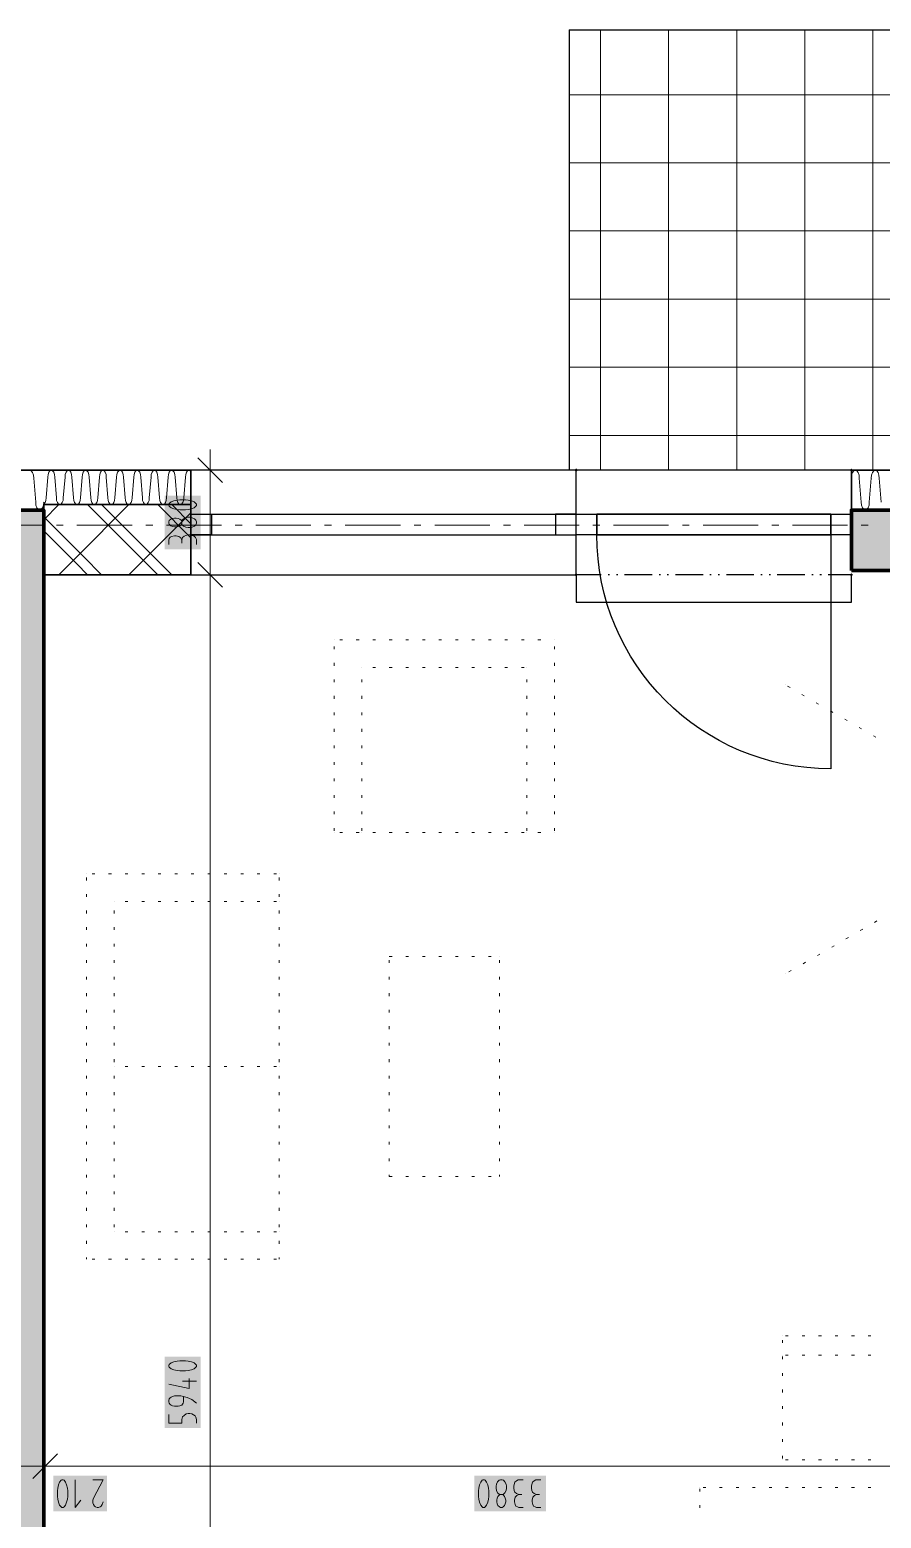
# Model space of a CAD drawing. Header units: millimetres. Extents: x 0 to 594, y 0 to 420.
# Drawn here: x 351.4 to 383.1, y 284.9 to 340.4 of the extents above; entities that cross this region are included whole.
import ezdxf

# ---------------------------------------------------------------- set-up
doc = ezdxf.new("R2010")
doc.units = ezdxf.units.MM
doc.header["$LTSCALE"] = 8
for name, color, linetype in [('PDF_Dvere', 7, 'Continuous'), ('PDF_Koty delkove', 7, 'Continuous'), ('PDF_Nabytek', 7, 'Continuous'), ('PDF_Obecne 0.25', 7, 'Continuous'), ('PDF_Okna', 7, 'Continuous'), ('PDF_Osy hlavni', 7, 'Continuous'), ('PDF_Srafy', 7, 'Continuous'), ('PDF_Steny obvodove nosne', 7, 'Continuous'), ('PDF_Steny sendvic', 7, 'Continuous'), ('PDF_Zatepleni', 7, 'Continuous')]:
    doc.layers.add(name, color=color, linetype=linetype)

msp = doc.modelspace()

# ---------------------------------------------------------------- linework, layer by layer
at = {"layer": 'PDF_Dvere', "lineweight": 25}
for points in [[(371.721, 322.31), (372.49, 322.31), (372.49, 321.541), (371.721, 321.541)], [(372.49, 322.31), (372.49, 321.541)], [(381.202, 322.31), (381.971, 322.31), (381.971, 321.541), (381.202, 321.541)], [(381.202, 322.31), (381.202, 321.541)]]:
    msp.add_lwpolyline(points, close=True, dxfattribs=at)
for points in [[(372.49, 322.31), (381.202, 322.31), (372.49, 322.31)], [(372.49, 321.541), (381.202, 321.541), (372.49, 321.541)]]:
    msp.add_lwpolyline(points, dxfattribs=at)
msp.add_lwpolyline([(381.202, 321.541), (381.202, 312.829, -0.414213), (372.49, 321.541)], format="xyb", dxfattribs=at)
at = {"layer": 'PDF_Koty delkove', "lineweight": 18}
for points in [[(358.55, 323.489), (357.627, 324.411)], [(358.088, 323.95), (358.088, 324.719)], [(358.857, 323.95), (358.088, 323.95), (357.32, 323.95)], [(358.088, 233.7), (358.088, 236.313), (358.088, 244.821), (358.088, 246.41), (358.088, 256.147), (358.088, 257.685), (358.088, 259.171), (358.088, 320.055), (358.088, 323.95)], [(357.029, 321.948), (357.011, 321.921), (356.96, 321.88), (356.892, 321.853), (356.824, 321.839), (356.755, 321.839), (356.687, 321.853), (356.619, 321.88), (356.567, 321.935), (356.551, 321.976), (356.551, 322.03), (356.567, 322.071), (356.619, 322.126), (356.687, 322.154), (356.755, 322.167), (356.824, 322.167), (356.892, 322.154), (356.96, 322.126), (357.011, 322.085), (357.029, 322.058)], [(357.336, 322.195), (357.267, 322.195), (357.182, 322.181), (357.097, 322.14), (357.046, 322.085), (357.029, 322.058), (357.029, 321.948), (357.046, 321.921), (357.097, 321.866), (357.182, 321.825), (357.267, 321.811), (357.336, 321.811), (357.421, 321.825), (357.507, 321.866), (357.558, 321.921), (357.576, 321.976), (357.576, 322.03), (357.558, 322.085), (357.507, 322.14), (357.421, 322.181), (357.336, 322.195)], [(356.551, 321.182), (356.551, 321.346), (356.567, 321.401), (356.602, 321.455), (356.653, 321.483), (356.755, 321.51), (356.824, 321.51), (356.926, 321.483), (356.995, 321.428), (357.029, 321.346), (357.029, 321.237)], [(357.576, 321.182), (357.576, 321.373), (357.541, 321.441), (357.49, 321.496), (357.405, 321.524), (357.336, 321.538), (357.267, 321.538), (357.182, 321.524), (357.115, 321.496), (357.063, 321.441), (357.029, 321.346)], [(358.55, 319.594), (357.627, 320.516)], [(358.857, 320.055), (358.088, 320.055), (357.32, 320.055)], [(357.165, 290.79), (356.96, 290.79), (356.858, 290.776), (356.738, 290.749), (356.636, 290.708), (356.567, 290.654), (356.551, 290.626), (356.551, 290.572), (356.567, 290.544), (356.636, 290.49), (356.738, 290.449), (356.858, 290.421)], [(356.858, 290.421), (356.96, 290.407), (357.165, 290.407), (357.267, 290.421), (357.387, 290.449), (357.49, 290.49), (357.558, 290.544), (357.576, 290.572), (357.576, 290.626), (357.558, 290.654), (357.49, 290.708), (357.387, 290.749), (357.267, 290.776), (357.165, 290.79)], [(357.302, 290.133), (357.302, 289.75), (356.551, 289.915)], [(357.576, 290.024), (357.063, 290.024)], [(357.576, 289.203), (357.405, 289.34), (357.234, 289.422), (356.995, 289.476), (356.755, 289.476), (356.687, 289.462), (356.636, 289.435), (356.602, 289.408), (356.567, 289.367), (356.551, 289.312), (356.551, 289.258), (356.567, 289.203), (356.602, 289.162), (356.636, 289.135), (356.687, 289.107), (356.755, 289.093), (356.892, 289.093), (356.96, 289.107), (357.029, 289.135), (357.08, 289.203), (357.097, 289.258), (357.097, 289.449)], [(356.551, 288.792), (356.551, 288.464), (357.029, 288.464), (357.029, 288.601), (357.063, 288.696), (357.115, 288.751), (357.2, 288.805), (357.267, 288.819), (357.336, 288.819), (357.405, 288.805), (357.472, 288.778), (357.524, 288.737), (357.558, 288.683), (357.576, 288.601), (357.576, 288.464)], [(352.4, 287.327), (351.477, 286.404)], [(351.939, 287.634), (351.939, 286.866), (351.939, 286.097)], [(501.177, 286.866), (489.875, 286.866), (481.087, 286.866), (459.665, 286.866), (456.898, 286.866), (445.666, 286.866), (436.142, 286.866), (430.597, 286.866), (426.977, 286.866), (416.513, 286.866), (414.361, 286.866), (409.949, 286.866), (388.07, 286.866), (386.583, 286.866), (351.939, 286.866), (349.786, 286.866), (315.141, 286.866)], [(353.057, 286.353), (353.057, 285.328), (353.275, 285.601)], [(353.714, 286.353), (354.097, 286.353), (353.741, 285.67), (353.714, 285.601), (353.714, 285.498), (353.741, 285.431), (353.782, 285.379), (353.823, 285.345), (353.878, 285.328), (353.932, 285.328), (353.987, 285.345), (354.028, 285.379), (354.069, 285.431), (354.097, 285.532)], [(368.083, 285.942), (368.083, 285.737), (368.097, 285.636), (368.125, 285.516), (368.166, 285.413), (368.22, 285.345), (368.248, 285.328), (368.302, 285.328), (368.33, 285.345), (368.384, 285.413), (368.425, 285.516), (368.453, 285.636), (368.467, 285.737), (368.467, 285.942), (368.453, 286.045), (368.425, 286.165), (368.384, 286.267), (368.33, 286.336), (368.302, 286.353), (368.248, 286.353), (368.22, 286.336)], [(368.22, 286.336), (368.166, 286.267), (368.125, 286.165), (368.097, 286.045), (368.083, 285.942)], [(369.11, 285.96), (369.124, 286.045), (369.124, 286.113), (369.11, 286.198), (369.069, 286.285), (369.014, 286.336), (368.959, 286.353), (368.905, 286.353), (368.85, 286.336), (368.795, 286.285), (368.754, 286.198), (368.741, 286.113)], [(368.741, 286.113), (368.741, 286.045), (368.754, 285.96), (368.795, 285.875), (368.85, 285.823), (368.877, 285.806), (368.987, 285.806), (369.014, 285.823), (369.069, 285.875), (369.11, 285.96)], [(369.753, 286.353), (369.562, 286.353), (369.494, 286.318), (369.439, 286.267), (369.412, 286.182), (369.398, 286.113), (369.398, 286.045), (369.412, 285.96), (369.439, 285.892), (369.494, 285.841), (369.589, 285.806)], [(370.41, 286.353), (370.219, 286.353), (370.151, 286.318), (370.096, 286.267), (370.069, 286.182), (370.055, 286.113), (370.055, 286.045), (370.069, 285.96), (370.096, 285.892), (370.151, 285.841), (370.246, 285.806)], [(368.987, 285.806), (369.014, 285.788), (369.055, 285.737), (369.082, 285.67), (369.096, 285.601), (369.096, 285.532), (369.082, 285.465), (369.055, 285.396), (369, 285.345), (368.959, 285.328), (368.905, 285.328), (368.864, 285.345), (368.809, 285.396), (368.782, 285.465), (368.768, 285.532), (368.768, 285.601), (368.782, 285.67), (368.809, 285.737), (368.85, 285.788), (368.877, 285.806)], [(369.753, 285.328), (369.589, 285.328), (369.534, 285.345), (369.48, 285.379), (369.452, 285.431), (369.425, 285.532), (369.425, 285.601), (369.452, 285.703), (369.507, 285.772), (369.589, 285.806), (369.698, 285.806)], [(370.41, 285.328), (370.246, 285.328), (370.191, 285.345), (370.137, 285.379), (370.109, 285.431), (370.082, 285.532), (370.082, 285.601), (370.109, 285.703), (370.164, 285.772), (370.246, 285.806), (370.355, 285.806)]]:
    msp.add_lwpolyline(points, dxfattribs=at)
for points in [[(357.165, 322.852), (356.96, 322.852), (356.858, 322.838), (356.738, 322.811), (356.636, 322.769), (356.567, 322.715), (356.551, 322.687), (356.551, 322.633), (356.567, 322.605), (356.636, 322.551), (356.738, 322.51), (356.858, 322.482), (356.96, 322.468), (357.165, 322.468), (357.267, 322.482), (357.387, 322.51), (357.49, 322.551), (357.558, 322.605), (357.576, 322.633), (357.576, 322.687), (357.558, 322.715), (357.49, 322.769), (357.387, 322.811), (357.267, 322.838)], [(352.4, 285.942), (352.4, 285.737), (352.414, 285.636), (352.441, 285.516), (352.482, 285.413), (352.536, 285.345), (352.564, 285.328), (352.618, 285.328), (352.646, 285.345), (352.7, 285.413), (352.741, 285.516), (352.769, 285.636), (352.783, 285.737), (352.783, 285.942), (352.769, 286.045), (352.741, 286.165), (352.7, 286.267), (352.646, 286.336), (352.618, 286.353), (352.564, 286.353), (352.536, 286.336), (352.482, 286.267), (352.441, 286.165), (352.414, 286.045)]]:
    msp.add_lwpolyline(points, close=True, dxfattribs=at)
at = {"layer": 'PDF_Koty delkove', "color": 7, "lineweight": 18, "true_color": 0xffffff, "transparency": 33554559}
for points in [[(357.73, 321), (357.73, 323.005), (356.397, 321), (356.397, 323.005)], [(357.73, 288.282), (357.73, 290.944), (356.397, 288.282), (356.397, 290.944)], [(354.251, 286.507), (352.246, 286.507), (354.251, 285.175), (352.246, 285.175)], [(370.592, 286.507), (367.93, 286.507), (370.592, 285.175), (367.93, 285.175)]]:
    msp.add_solid(points, dxfattribs=at)
at = {"layer": 'PDF_Nabytek', "lineweight": 13}
for points in [[(362.71, 317.631), (362.71, 317.631)], [(362.71, 317.631), (362.71, 317.631)], [(363.019, 317.631), (362.917, 317.631)], [(363.634, 317.631), (363.532, 317.631)], [(364.249, 317.631), (364.147, 317.631)], [(364.864, 317.631), (364.762, 317.631)], [(365.479, 317.631), (365.377, 317.631)], [(366.094, 317.631), (365.992, 317.631)], [(366.709, 317.631), (366.607, 317.631)], [(367.324, 317.631), (367.222, 317.631)], [(367.939, 317.631), (367.837, 317.631)], [(368.554, 317.631), (368.452, 317.631)], [(369.169, 317.631), (369.067, 317.631)], [(369.784, 317.631), (369.682, 317.631)], [(370.399, 317.631), (370.297, 317.631)], [(370.91, 317.631), (370.91, 317.631)], [(370.91, 317.631), (370.91, 317.631)], [(362.71, 317.285), (362.71, 317.388)], [(370.91, 317.285), (370.91, 317.388)], [(362.71, 316.67), (362.71, 316.773)], [(363.735, 316.606), (363.735, 316.606)], [(363.735, 316.606), (363.735, 316.606)], [(364.249, 316.606), (364.147, 316.606)], [(364.864, 316.606), (364.762, 316.606)], [(365.479, 316.606), (365.377, 316.606)], [(366.094, 316.606), (365.992, 316.606)], [(366.709, 316.606), (366.607, 316.606)], [(367.324, 316.606), (367.222, 316.606)], [(367.939, 316.606), (367.837, 316.606)], [(368.554, 316.606), (368.452, 316.606)], [(369.169, 316.606), (369.067, 316.606)], [(369.784, 316.606), (369.682, 316.606)], [(369.885, 316.606), (369.885, 316.606)], [(369.885, 316.606), (369.885, 316.606)], [(370.91, 316.67), (370.91, 316.773)], [(362.71, 316.055), (362.71, 316.158)], [(363.735, 316.055), (363.735, 316.158)], [(369.885, 316.055), (369.885, 316.158)], [(370.91, 316.055), (370.91, 316.158)], [(379.521, 315.951), (379.521, 315.951)], [(362.71, 315.44), (362.71, 315.543)], [(363.735, 315.44), (363.735, 315.543)], [(369.885, 315.44), (369.885, 315.543)], [(370.91, 315.44), (370.91, 315.543)], [(379.688, 315.855), (379.599, 315.906)], [(380.22, 315.547), (380.132, 315.599)], [(362.71, 314.825), (362.71, 314.928)], [(363.735, 314.825), (363.735, 314.928)], [(369.885, 314.825), (369.885, 314.928)], [(370.91, 314.825), (370.91, 314.928)], [(380.753, 315.24), (380.664, 315.291)], [(381.286, 314.932), (381.197, 314.984)], [(362.71, 314.21), (362.71, 314.313)], [(363.735, 314.21), (363.735, 314.313)], [(369.885, 314.21), (369.885, 314.313)], [(370.91, 314.21), (370.91, 314.313)], [(381.818, 314.625), (381.73, 314.676)], [(382.351, 314.317), (382.262, 314.369)], [(382.883, 314.01), (382.795, 314.061)], [(362.71, 313.595), (362.71, 313.698)], [(363.735, 313.595), (363.735, 313.698)], [(369.885, 313.595), (369.885, 313.698)], [(370.91, 313.595), (370.91, 313.698)], [(362.71, 312.98), (362.71, 313.083)], [(363.735, 312.98), (363.735, 313.083)], [(369.885, 312.98), (369.885, 313.083)], [(370.91, 312.98), (370.91, 313.083)], [(362.71, 312.365), (362.71, 312.468)], [(363.735, 312.365), (363.735, 312.468)], [(369.885, 312.365), (369.885, 312.468)], [(370.91, 312.365), (370.91, 312.468)], [(362.71, 311.75), (362.71, 311.853)], [(363.735, 311.75), (363.735, 311.853)], [(369.885, 311.75), (369.885, 311.853)], [(370.91, 311.75), (370.91, 311.853)], [(362.71, 311.135), (362.71, 311.238)], [(363.735, 311.135), (363.735, 311.238)], [(369.885, 311.135), (369.885, 311.238)], [(370.91, 311.135), (370.91, 311.238)], [(362.71, 310.52), (362.71, 310.623)], [(362.71, 310.456), (362.71, 310.456)], [(362.71, 310.456), (362.71, 310.456)], [(363.019, 310.456), (362.917, 310.456)], [(363.634, 310.456), (363.532, 310.456)], [(363.735, 310.52), (363.735, 310.623)], [(363.735, 310.456), (363.735, 310.456)], [(364.249, 310.456), (364.147, 310.456)], [(364.864, 310.456), (364.762, 310.456)], [(365.479, 310.456), (365.377, 310.456)], [(366.094, 310.456), (365.992, 310.456)], [(366.709, 310.456), (366.607, 310.456)], [(367.324, 310.456), (367.222, 310.456)], [(367.939, 310.456), (367.837, 310.456)], [(368.554, 310.456), (368.452, 310.456)], [(369.169, 310.456), (369.067, 310.456)], [(369.784, 310.456), (369.682, 310.456)], [(369.885, 310.52), (369.885, 310.623)], [(369.885, 310.456), (369.885, 310.456)], [(370.399, 310.456), (370.297, 310.456)], [(370.91, 310.52), (370.91, 310.623)], [(370.91, 310.456), (370.91, 310.456)], [(370.91, 310.456), (370.91, 310.456)], [(353.485, 308.919), (353.485, 308.919)], [(353.485, 308.919), (353.485, 308.919)], [(353.485, 308.675), (353.485, 308.778)], [(353.795, 308.919), (353.692, 308.919)], [(354.41, 308.919), (354.307, 308.919)], [(355.025, 308.919), (354.922, 308.919)], [(355.64, 308.919), (355.537, 308.919)], [(356.254, 308.919), (356.152, 308.919)], [(356.869, 308.919), (356.767, 308.919)], [(357.484, 308.919), (357.382, 308.919)], [(358.099, 308.919), (357.997, 308.919)], [(358.714, 308.919), (358.612, 308.919)], [(359.329, 308.919), (359.227, 308.919)], [(359.944, 308.919), (359.842, 308.919)], [(360.559, 308.919), (360.457, 308.919)], [(360.66, 308.919), (360.66, 308.919)], [(360.66, 308.919), (360.66, 308.919)], [(360.66, 308.675), (360.66, 308.778)], [(353.485, 308.06), (353.485, 308.163)], [(354.51, 307.894), (354.51, 307.894)], [(354.51, 307.894), (354.51, 307.894)], [(355.025, 307.894), (354.922, 307.894)], [(355.64, 307.894), (355.537, 307.894)], [(356.254, 307.894), (356.152, 307.894)], [(356.869, 307.894), (356.767, 307.894)], [(357.484, 307.894), (357.382, 307.894)], [(358.099, 307.894), (357.997, 307.894)], [(358.714, 307.894), (358.612, 307.894)], [(359.329, 307.894), (359.227, 307.894)], [(359.944, 307.894), (359.842, 307.894)], [(360.559, 307.894), (360.457, 307.894)], [(360.66, 308.06), (360.66, 308.163)], [(360.66, 307.894), (360.66, 307.894)], [(353.485, 307.445), (353.485, 307.548)], [(354.51, 307.445), (354.51, 307.548)], [(360.66, 307.445), (360.66, 307.548)], [(382.837, 307.111), (382.926, 307.163)], [(353.485, 306.83), (353.485, 306.933)], [(354.51, 306.83), (354.51, 306.933)], [(360.66, 306.83), (360.66, 306.933)], [(381.772, 306.496), (381.861, 306.548)], [(382.304, 306.804), (382.393, 306.855)], [(353.485, 306.215), (353.485, 306.318)], [(354.51, 306.215), (354.51, 306.318)], [(360.66, 306.215), (360.66, 306.318)], [(381.239, 306.189), (381.328, 306.24)], [(353.485, 305.6), (353.485, 305.703)], [(354.51, 305.6), (354.51, 305.703)], [(360.66, 305.6), (360.66, 305.703)], [(364.76, 305.844), (364.76, 305.844)], [(364.76, 305.844), (364.76, 305.844)], [(364.76, 305.6), (364.76, 305.703)], [(364.864, 305.844), (364.762, 305.844)], [(365.479, 305.844), (365.377, 305.844)], [(366.094, 305.844), (365.992, 305.844)], [(366.709, 305.844), (366.607, 305.844)], [(367.324, 305.844), (367.222, 305.844)], [(367.939, 305.844), (367.837, 305.844)], [(368.554, 305.844), (368.452, 305.844)], [(368.86, 305.844), (368.86, 305.844)], [(368.86, 305.844), (368.86, 305.844)], [(368.86, 305.6), (368.86, 305.703)], [(380.174, 305.574), (380.263, 305.625)], [(380.707, 305.881), (380.795, 305.933)], [(353.485, 304.985), (353.485, 305.088)], [(354.51, 304.985), (354.51, 305.088)], [(360.66, 304.985), (360.66, 305.088)], [(364.76, 304.985), (364.76, 305.088)], [(368.86, 304.985), (368.86, 305.088)], [(379.521, 305.197), (379.521, 305.197)], [(379.641, 305.266), (379.73, 305.318)], [(353.485, 304.37), (353.485, 304.473)], [(354.51, 304.37), (354.51, 304.473)], [(360.66, 304.37), (360.66, 304.473)], [(364.76, 304.37), (364.76, 304.473)], [(368.86, 304.37), (368.86, 304.473)], [(353.485, 303.755), (353.485, 303.858)], [(354.51, 303.755), (354.51, 303.858)], [(360.66, 303.755), (360.66, 303.858)], [(364.76, 303.755), (364.76, 303.858)], [(368.86, 303.755), (368.86, 303.858)], [(353.485, 303.14), (353.485, 303.243)], [(354.51, 303.14), (354.51, 303.243)], [(360.66, 303.14), (360.66, 303.243)], [(364.76, 303.14), (364.76, 303.243)], [(368.86, 303.14), (368.86, 303.243)], [(353.485, 302.525), (353.485, 302.628)], [(354.51, 302.525), (354.51, 302.628)], [(360.66, 302.525), (360.66, 302.628)], [(364.76, 302.525), (364.76, 302.628)], [(368.86, 302.525), (368.86, 302.628)], [(353.485, 301.91), (353.485, 302.013)], [(354.51, 301.91), (354.51, 302.013)], [(354.51, 301.744), (354.51, 301.744)], [(355.025, 301.744), (354.922, 301.744)], [(355.64, 301.744), (355.537, 301.744)], [(356.254, 301.744), (356.152, 301.744)], [(356.869, 301.744), (356.767, 301.744)], [(357.484, 301.744), (357.382, 301.744)], [(358.099, 301.744), (357.997, 301.744)], [(358.714, 301.744), (358.612, 301.744)], [(359.329, 301.744), (359.227, 301.744)], [(359.944, 301.744), (359.842, 301.744)], [(360.559, 301.744), (360.457, 301.744)], [(360.66, 301.91), (360.66, 302.013)], [(360.66, 301.744), (360.66, 301.744)], [(364.76, 301.91), (364.76, 302.013)], [(368.86, 301.91), (368.86, 302.013)], [(353.485, 301.295), (353.485, 301.398)], [(354.51, 301.295), (354.51, 301.398)], [(360.66, 301.295), (360.66, 301.398)], [(364.76, 301.295), (364.76, 301.398)], [(368.86, 301.295), (368.86, 301.398)], [(353.485, 300.68), (353.485, 300.783)], [(354.51, 300.68), (354.51, 300.783)], [(360.66, 300.68), (360.66, 300.783)], [(364.76, 300.68), (364.76, 300.783)], [(368.86, 300.68), (368.86, 300.783)], [(353.485, 300.065), (353.485, 300.168)], [(354.51, 300.065), (354.51, 300.168)], [(360.66, 300.065), (360.66, 300.168)], [(364.76, 300.065), (364.76, 300.168)], [(368.86, 300.065), (368.86, 300.168)], [(353.485, 299.45), (353.485, 299.553)], [(354.51, 299.45), (354.51, 299.553)], [(360.66, 299.45), (360.66, 299.553)], [(364.76, 299.45), (364.76, 299.553)], [(368.86, 299.45), (368.86, 299.553)], [(353.485, 298.835), (353.485, 298.938)], [(354.51, 298.835), (354.51, 298.938)], [(360.66, 298.835), (360.66, 298.938)], [(364.76, 298.835), (364.76, 298.938)], [(368.86, 298.835), (368.86, 298.938)], [(353.485, 298.221), (353.485, 298.323)], [(354.51, 298.221), (354.51, 298.323)], [(360.66, 298.221), (360.66, 298.323)], [(364.76, 298.221), (364.76, 298.323)], [(368.86, 298.221), (368.86, 298.323)], [(353.485, 297.606), (353.485, 297.708)], [(354.51, 297.606), (354.51, 297.708)], [(360.66, 297.606), (360.66, 297.708)], [(364.76, 297.644), (364.76, 297.708)], [(364.76, 297.644), (364.76, 297.644)], [(364.76, 297.644), (364.76, 297.644)], [(364.864, 297.644), (364.762, 297.644)], [(365.479, 297.644), (365.377, 297.644)], [(366.094, 297.644), (365.992, 297.644)], [(366.709, 297.644), (366.607, 297.644)], [(367.324, 297.644), (367.222, 297.644)], [(367.939, 297.644), (367.837, 297.644)], [(368.554, 297.644), (368.452, 297.644)], [(368.86, 297.644), (368.86, 297.708)], [(368.86, 297.644), (368.86, 297.644)], [(368.86, 297.644), (368.86, 297.644)], [(353.485, 296.991), (353.485, 297.093)], [(354.51, 296.991), (354.51, 297.093)], [(360.66, 296.991), (360.66, 297.093)], [(353.485, 296.376), (353.485, 296.478)], [(354.51, 296.376), (354.51, 296.478)], [(360.66, 296.376), (360.66, 296.478)], [(353.485, 295.761), (353.485, 295.863)], [(354.51, 295.761), (354.51, 295.863)], [(354.51, 295.594), (354.51, 295.594)], [(354.51, 295.594), (354.51, 295.594)], [(355.025, 295.594), (354.922, 295.594)], [(355.64, 295.594), (355.537, 295.594)], [(356.254, 295.594), (356.152, 295.594)], [(356.869, 295.594), (356.767, 295.594)], [(357.484, 295.594), (357.382, 295.594)], [(358.099, 295.594), (357.997, 295.594)], [(358.714, 295.594), (358.612, 295.594)], [(359.329, 295.594), (359.227, 295.594)], [(359.944, 295.594), (359.842, 295.594)], [(360.559, 295.594), (360.457, 295.594)], [(360.66, 295.761), (360.66, 295.863)], [(360.66, 295.594), (360.66, 295.594)], [(353.485, 295.146), (353.485, 295.248)], [(360.66, 295.146), (360.66, 295.248)], [(353.485, 294.569), (353.485, 294.633)], [(353.485, 294.569), (353.485, 294.569)], [(353.485, 294.569), (353.485, 294.569)], [(353.795, 294.569), (353.692, 294.569)], [(354.41, 294.569), (354.307, 294.569)], [(355.025, 294.569), (354.922, 294.569)], [(355.64, 294.569), (355.537, 294.569)], [(356.254, 294.569), (356.152, 294.569)], [(356.869, 294.569), (356.767, 294.569)], [(357.484, 294.569), (357.382, 294.569)], [(358.099, 294.569), (357.997, 294.569)], [(358.714, 294.569), (358.612, 294.569)], [(359.329, 294.569), (359.227, 294.569)], [(359.944, 294.569), (359.842, 294.569)], [(360.559, 294.569), (360.457, 294.569)], [(360.66, 294.569), (360.66, 294.633)], [(360.66, 294.569), (360.66, 294.569)], [(360.66, 294.569), (360.66, 294.569)], [(379.404, 291.711), (379.404, 291.711)], [(379.404, 291.711), (379.404, 291.711)], [(379.404, 291.456), (379.404, 291.558)], [(379.624, 291.711), (379.522, 291.711)], [(380.239, 291.711), (380.137, 291.711)], [(380.854, 291.711), (380.752, 291.711)], [(381.469, 291.711), (381.367, 291.711)], [(382.084, 291.711), (381.982, 291.711)], [(382.699, 291.711), (382.597, 291.711)], [(379.404, 290.994), (379.404, 290.994)], [(379.624, 290.994), (379.522, 290.994)], [(380.239, 290.994), (380.137, 290.994)], [(380.854, 290.994), (380.752, 290.994)], [(381.469, 290.994), (381.367, 290.994)], [(382.084, 290.994), (381.982, 290.994)], [(382.699, 290.994), (382.597, 290.994)], [(379.404, 290.841), (379.404, 290.943)], [(379.404, 290.226), (379.404, 290.328)], [(379.404, 289.611), (379.404, 289.713)], [(379.404, 288.996), (379.404, 289.098)], [(379.404, 288.381), (379.404, 288.483)], [(379.404, 287.766), (379.404, 287.868)], [(379.404, 287.151), (379.404, 287.253)], [(379.404, 287.099), (379.404, 287.099)], [(379.404, 287.099), (379.404, 287.099)], [(379.624, 287.099), (379.522, 287.099)], [(380.239, 287.099), (380.137, 287.099)], [(380.854, 287.099), (380.752, 287.099)], [(381.469, 287.099), (381.367, 287.099)], [(382.084, 287.099), (381.982, 287.099)], [(382.699, 287.099), (382.597, 287.099)], [(376.333, 286.074), (376.333, 286.074)], [(376.333, 286.074), (376.333, 286.074)], [(376.333, 285.921), (376.333, 286.023)], [(376.549, 286.074), (376.447, 286.074)], [(377.164, 286.074), (377.062, 286.074)], [(377.779, 286.074), (377.677, 286.074)], [(378.394, 286.074), (378.292, 286.074)], [(379.009, 286.074), (378.907, 286.074)], [(379.624, 286.074), (379.522, 286.074)], [(380.239, 286.074), (380.137, 286.074)], [(380.854, 286.074), (380.752, 286.074)], [(381.469, 286.074), (381.367, 286.074)], [(382.084, 286.074), (381.982, 286.074)], [(382.699, 286.074), (382.597, 286.074)], [(376.333, 285.306), (376.333, 285.408)]]:
    msp.add_lwpolyline(points, dxfattribs=at)
at = {"layer": 'PDF_Obecne 0.25', "lineweight": 25}
for points in [[(371.465, 340.35), (371.465, 323.95)], [(371.465, 340.35), (403.239, 340.35)], [(381.971, 323.95), (371.721, 323.95)], [(371.721, 320.055), (371.721, 319.03), (381.971, 319.03), (381.971, 320.055)]]:
    msp.add_lwpolyline(points, dxfattribs=at)
at = {"layer": 'PDF_Okna', "lineweight": 25}
for points in [[(371.721, 323.95), (357.371, 323.95)], [(371.721, 320.055), (371.721, 323.95)], [(357.371, 322.31), (371.721, 322.31)], [(357.371, 321.541), (371.721, 321.541)], [(357.371, 320.055), (371.721, 320.055)]]:
    msp.add_lwpolyline(points, dxfattribs=at)
for points in [[(357.371, 322.31), (358.14, 322.31), (358.14, 321.541), (357.371, 321.541)], [(371.721, 322.31), (370.952, 322.31), (370.952, 321.541), (371.721, 321.541)]]:
    msp.add_lwpolyline(points, close=True, dxfattribs=at)
at = {"layer": 'PDF_Osy hlavni', "lineweight": 18}
for points in [[(351.847, 321.9), (349.797, 321.9)], [(352.616, 321.9), (352.36, 321.9)], [(355.178, 321.9), (353.128, 321.9)], [(355.947, 321.9), (355.691, 321.9)], [(358.509, 321.9), (356.459, 321.9)], [(359.278, 321.9), (359.022, 321.9)], [(361.841, 321.9), (359.791, 321.9)], [(362.609, 321.9), (362.353, 321.9)], [(365.172, 321.9), (363.122, 321.9)], [(365.941, 321.9), (365.684, 321.9)], [(368.503, 321.9), (366.453, 321.9)], [(369.272, 321.9), (369.016, 321.9)], [(371.834, 321.9), (369.784, 321.9)], [(372.603, 321.9), (372.347, 321.9)], [(375.166, 321.9), (373.116, 321.9)], [(375.934, 321.9), (375.678, 321.9)], [(378.497, 321.9), (376.447, 321.9)], [(379.266, 321.9), (379.009, 321.9)], [(381.828, 321.9), (379.778, 321.9)], [(382.597, 321.9), (382.34, 321.9)]]:
    msp.add_lwpolyline(points, dxfattribs=at)
at = {"layer": 'PDF_Srafy', "lineweight": 9}
for points in [[(372.628, 340.35), (372.628, 337.931), (372.628, 332.857), (372.628, 327.784), (372.628, 323.95)], [(375.165, 340.35), (375.165, 335.394), (375.165, 330.321), (375.165, 325.247), (375.165, 323.95)], [(377.701, 340.35), (377.701, 337.931), (377.701, 332.857), (377.701, 327.784), (377.701, 323.95)], [(380.238, 340.35), (380.238, 335.394), (380.238, 330.321), (380.238, 325.247), (380.238, 323.95)], [(382.775, 340.35), (382.775, 337.931), (382.775, 332.857), (382.775, 327.784), (382.775, 323.95)], [(403.239, 337.931), (403.069, 337.931), (397.995, 337.931), (392.922, 337.931), (387.848, 337.931), (382.775, 337.931), (377.701, 337.931), (372.628, 337.931), (371.465, 337.931)], [(403.239, 335.394), (400.532, 335.394), (395.458, 335.394), (390.385, 335.394), (385.312, 335.394), (380.238, 335.394), (375.165, 335.394), (371.465, 335.394)], [(403.239, 332.857), (403.069, 332.857), (397.995, 332.857), (392.922, 332.857), (387.848, 332.857), (382.775, 332.857), (377.701, 332.857), (372.628, 332.857), (371.465, 332.857)], [(403.239, 330.321), (400.532, 330.321), (395.458, 330.321), (390.385, 330.321), (385.312, 330.321), (380.238, 330.321), (375.165, 330.321), (371.465, 330.321)], [(403.239, 327.784), (403.069, 327.784), (397.995, 327.784), (392.922, 327.784), (387.848, 327.784), (382.775, 327.784), (377.701, 327.784), (372.628, 327.784), (371.465, 327.784)], [(403.239, 325.247), (400.532, 325.247), (395.458, 325.247), (390.385, 325.247), (385.312, 325.247), (380.238, 325.247), (375.165, 325.247), (371.465, 325.247)]]:
    msp.add_lwpolyline(points, dxfattribs=at)
at = {"layer": 'PDF_Steny obvodove nosne', "lineweight": 70}
for points in [[(349.837, 322.464), (349.837, 320.055), (349.837, 246.41), (349.837, 236.313), (349.837, 233.853), (351.887, 233.853), (351.887, 236.313), (351.887, 246.41), (351.887, 320.055), (351.887, 322.464)], [(381.971, 320.209), (388.889, 320.209), (388.889, 322.464), (381.971, 322.464)]]:
    msp.add_lwpolyline(points, close=True, dxfattribs=at)
at = {"layer": 'PDF_Steny obvodove nosne', "color": 9, "lineweight": 9, "true_color": 0xc0c0c0, "transparency": 33554559}
for points in [[(349.837, 322.464), (349.837, 233.853), (351.887, 322.464), (351.887, 233.853)], [(381.971, 320.209), (388.889, 320.209), (381.971, 322.464), (388.889, 322.464)]]:
    msp.add_solid(points, dxfattribs=at)
at = {"layer": 'PDF_Steny sendvic', "lineweight": 35}
for points in [[(351.887, 322.669), (357.371, 322.669), (357.371, 323.95)], [(357.371, 323.95), (351.887, 323.95)]]:
    msp.add_lwpolyline(points, dxfattribs=at)
at = {"layer": 'PDF_Steny sendvic', "lineweight": 9}
for points in [[(351.978, 322.925), (352.041, 323.694)], [(352.169, 323.95), (352.12, 323.931), (352.078, 323.875), (352.051, 323.792), (352.041, 323.694)], [(352.297, 323.694), (352.287, 323.792), (352.26, 323.875), (352.218, 323.931), (352.169, 323.95)], [(352.297, 323.694), (352.361, 322.925)], [(352.618, 322.925), (352.682, 323.694)], [(352.81, 323.95), (352.761, 323.931), (352.719, 323.875), (352.691, 323.792), (352.682, 323.694)], [(352.928, 323.792), (352.9, 323.875), (352.859, 323.931), (352.81, 323.95)], [(353.001, 322.925), (352.938, 323.694), (352.928, 323.792)], [(353.259, 322.925), (353.322, 323.694)], [(353.578, 323.694), (353.569, 323.792), (353.541, 323.875), (353.499, 323.931), (353.45, 323.95), (353.401, 323.931), (353.36, 323.875), (353.332, 323.792), (353.322, 323.694)], [(353.578, 323.694), (353.642, 322.925)], [(353.899, 322.925), (353.963, 323.694)], [(354.091, 323.95), (354.042, 323.931), (354, 323.875), (353.973, 323.792), (353.963, 323.694)], [(354.219, 323.694), (354.209, 323.792), (354.182, 323.875), (354.14, 323.931), (354.091, 323.95)], [(354.219, 323.694), (354.282, 322.925)], [(354.54, 322.925), (354.603, 323.694)], [(354.86, 323.694), (354.85, 323.792), (354.822, 323.875), (354.781, 323.931), (354.732, 323.95), (354.683, 323.931), (354.641, 323.875), (354.613, 323.792), (354.603, 323.694)], [(354.86, 323.694), (354.923, 322.925)], [(355.181, 322.925), (355.244, 323.694)], [(355.372, 323.95), (355.323, 323.931), (355.282, 323.875), (355.254, 323.792), (355.244, 323.694)], [(355.5, 323.694), (355.491, 323.792), (355.463, 323.875), (355.421, 323.931), (355.372, 323.95)], [(355.5, 323.694), (355.564, 322.925)], [(355.821, 322.925), (355.885, 323.694)], [(356.013, 323.95), (355.964, 323.931), (355.922, 323.875), (355.894, 323.792), (355.885, 323.694)], [(356.141, 323.694), (356.131, 323.792), (356.103, 323.875), (356.062, 323.931), (356.013, 323.95)], [(356.141, 323.694), (356.204, 322.925)], [(356.462, 322.925), (356.525, 323.694)], [(356.653, 323.95), (356.604, 323.931), (356.563, 323.875), (356.535, 323.792), (356.525, 323.694)], [(356.782, 323.694), (356.772, 323.792), (356.744, 323.875), (356.702, 323.931), (356.653, 323.95)], [(356.782, 323.694), (356.845, 322.925)], [(357.102, 322.925), (357.166, 323.694)], [(357.294, 323.95), (357.245, 323.931), (357.203, 323.875), (357.176, 323.792), (357.166, 323.694)], [(357.371, 323.893), (357.343, 323.931), (357.294, 323.95)], [(351.887, 322.682), (351.898, 322.687), (351.94, 322.743), (351.968, 322.827), (351.978, 322.925)], [(351.887, 322.105), (352.451, 322.669)], [(351.978, 322.925), (351.978, 322.925)], [(352.361, 322.925), (352.37, 322.827), (352.398, 322.743), (352.44, 322.687), (352.476, 322.669)], [(352.451, 320.055), (353.117, 320.721), (355.065, 322.669)], [(352.503, 322.669), (352.539, 322.687), (352.58, 322.743), (352.608, 322.827), (352.618, 322.925)], [(352.618, 322.925), (352.618, 322.925)], [(353.001, 322.925), (353.011, 322.827), (353.039, 322.743), (353.081, 322.687), (353.117, 322.669)], [(353.143, 322.669), (353.179, 322.687), (353.221, 322.743), (353.249, 322.827), (353.259, 322.925)], [(353.259, 322.925), (353.259, 322.925)], [(356.136, 320.055), (355.731, 320.46), (355.47, 320.721), (353.522, 322.669)], [(353.642, 322.925), (353.652, 322.827), (353.68, 322.743), (353.721, 322.687), (353.757, 322.669)], [(353.784, 322.669), (353.82, 322.687), (353.862, 322.743), (353.89, 322.827), (353.899, 322.925)], [(353.899, 322.925), (353.899, 322.925)], [(356.659, 320.055), (355.992, 320.721), (355.731, 320.983), (354.045, 322.669)], [(354.282, 322.925), (354.292, 322.827), (354.32, 322.743), (354.362, 322.687), (354.398, 322.669)], [(354.425, 322.669), (354.461, 322.687), (354.502, 322.743), (354.53, 322.827), (354.54, 322.925)], [(354.54, 322.925), (354.54, 322.925)], [(354.923, 322.925), (354.933, 322.827), (354.961, 322.743), (355.003, 322.687), (355.038, 322.669)], [(355.065, 322.669), (355.101, 322.687), (355.143, 322.743)], [(355.143, 322.743), (355.171, 322.827), (355.181, 322.925)], [(355.181, 322.925), (355.181, 322.925)], [(355.564, 322.925), (355.574, 322.827), (355.601, 322.743), (355.643, 322.687), (355.679, 322.669)], [(355.706, 322.669), (355.742, 322.687), (355.784, 322.743), (355.811, 322.827), (355.821, 322.925)], [(355.821, 322.925), (355.821, 322.925)], [(357.371, 321.434), (356.136, 322.669)], [(356.204, 322.925), (356.214, 322.827), (356.242, 322.743), (356.284, 322.687), (356.32, 322.669)], [(356.347, 322.669), (356.382, 322.687), (356.424, 322.743), (356.452, 322.827), (356.462, 322.925)], [(356.462, 322.925), (356.462, 322.925)], [(357.371, 321.957), (356.659, 322.669)], [(356.845, 322.925), (356.855, 322.827), (356.883, 322.743), (356.924, 322.687), (356.96, 322.669)], [(356.987, 322.669), (357.023, 322.687), (357.065, 322.743), (357.093, 322.827), (357.102, 322.925)], [(357.102, 322.925), (357.102, 322.925)], [(354.045, 320.055), (353.379, 320.721), (353.117, 320.983), (351.887, 322.213)], [(355.065, 320.055), (355.731, 320.721), (357.371, 322.361)], [(353.522, 320.055), (353.117, 320.46), (352.856, 320.721), (351.887, 321.69)]]:
    msp.add_lwpolyline(points, dxfattribs=at)
at = {"layer": 'PDF_Steny sendvic', "lineweight": 25}
for points in [[(372.654, 323.95), (371.721, 323.95)], [(372.962, 323.95), (372.911, 323.95)], [(373.269, 323.95), (373.218, 323.95)], [(374.551, 323.95), (373.526, 323.95)], [(374.858, 323.95), (374.807, 323.95)], [(375.166, 323.95), (375.114, 323.95)], [(376.447, 323.95), (375.422, 323.95)], [(376.754, 323.95), (376.703, 323.95)], [(377.062, 323.95), (377.011, 323.95)], [(378.343, 323.95), (377.318, 323.95)], [(378.651, 323.95), (378.599, 323.95)], [(378.958, 323.95), (378.907, 323.95)], [(380.239, 323.95), (379.214, 323.95)], [(380.547, 323.95), (380.496, 323.95)], [(380.854, 323.95), (380.803, 323.95)], [(381.971, 323.95), (381.111, 323.95)], [(372.654, 320.055), (371.721, 320.055)], [(372.962, 320.055), (372.911, 320.055)], [(373.269, 320.055), (373.218, 320.055)], [(374.551, 320.055), (373.526, 320.055)], [(374.858, 320.055), (374.807, 320.055)], [(375.166, 320.055), (375.114, 320.055)], [(376.447, 320.055), (375.422, 320.055)], [(376.754, 320.055), (376.703, 320.055)], [(377.062, 320.055), (377.011, 320.055)], [(378.343, 320.055), (377.318, 320.055)], [(378.651, 320.055), (378.599, 320.055)], [(378.958, 320.055), (378.907, 320.055)], [(380.239, 320.055), (379.214, 320.055)], [(380.547, 320.055), (380.496, 320.055)], [(380.854, 320.055), (380.803, 320.055)], [(381.971, 320.055), (381.111, 320.055)]]:
    msp.add_lwpolyline(points, dxfattribs=at)
at = {"layer": 'PDF_Steny sendvic', "lineweight": 35}
msp.add_lwpolyline([(357.371, 320.055), (351.939, 320.055), (351.887, 320.055), (351.887, 322.464), (351.887, 322.669), (357.371, 322.669), (357.371, 322.31), (357.371, 321.541)], close=True, dxfattribs=at)
at = {"layer": 'PDF_Steny sendvic', "lineweight": 9, "transparency": 33554559}
for points in [[(352.041, 323.671), (352.018, 323.694), (352.064, 323.694), (352.041, 323.717)], [(352.682, 323.671), (352.659, 323.694), (352.705, 323.694), (352.682, 323.717)], [(353.322, 323.671), (353.299, 323.694), (353.345, 323.694), (353.322, 323.717)], [(353.963, 323.671), (353.94, 323.694), (353.986, 323.694), (353.963, 323.717)], [(354.603, 323.671), (354.58, 323.694), (354.626, 323.694), (354.603, 323.717)], [(355.244, 323.671), (355.221, 323.694), (355.267, 323.694), (355.244, 323.717)], [(355.885, 323.671), (355.862, 323.694), (355.908, 323.694), (355.885, 323.717)], [(356.525, 323.671), (356.502, 323.694), (356.548, 323.694), (356.525, 323.717)], [(357.166, 323.671), (357.143, 323.694), (357.189, 323.694), (357.166, 323.717)], [(353.117, 320.698), (353.094, 320.721), (353.14, 320.721), (353.117, 320.745)], [(355.731, 320.698), (355.708, 320.721), (355.754, 320.721), (355.731, 320.745)]]:
    msp.add_solid(points, dxfattribs=at)
at = {"layer": 'PDF_Steny sendvic', "lineweight": 25, "transparency": 33554559}
for points in [[(371.785, 323.95), (371.721, 323.886), (371.721, 324.014), (371.657, 323.95)], [(382.035, 323.95), (381.971, 323.886), (381.971, 324.014), (381.907, 323.95)], [(371.785, 320.055), (371.721, 319.991), (371.721, 320.119), (371.657, 320.055)], [(382.035, 320.055), (381.971, 319.991), (381.971, 320.119), (381.907, 320.055)]]:
    msp.add_solid(points, dxfattribs=at)
at = {"layer": 'PDF_Zatepleni', "lineweight": 35}
for points in [[(351.887, 323.95), (349.837, 323.95)], [(349.837, 322.669), (349.837, 322.464), (351.887, 322.464), (351.887, 322.669)]]:
    msp.add_lwpolyline(points, dxfattribs=at)
at = {"layer": 'PDF_Zatepleni', "lineweight": 9}
for points in [[(351.383, 323.95), (351.424, 323.929), (351.473, 323.864), (351.505, 323.767), (351.517, 323.653), (351.59, 322.761), (351.601, 322.647), (351.634, 322.551), (351.682, 322.487), (351.739, 322.464), (351.796, 322.487), (351.844, 322.551), (351.876, 322.647), (351.887, 322.761)], [(382.119, 323.95), (382.062, 323.928), (382.014, 323.863), (381.982, 323.767), (381.971, 323.653)], [(382.268, 323.653), (382.257, 323.767), (382.224, 323.863), (382.176, 323.928), (382.119, 323.95)], [(382.862, 323.95), (382.806, 323.928), (382.757, 323.863), (382.725, 323.767), (382.714, 323.653)], [(383.011, 323.653), (383, 323.767), (382.968, 323.863), (382.919, 323.928), (382.862, 323.95)], [(382.268, 323.653), (382.342, 322.761)], [(382.64, 322.761), (382.714, 323.653)], [(383.011, 323.653), (383.085, 322.761)], [(382.342, 322.761), (382.353, 322.647), (382.385, 322.55), (382.434, 322.485), (382.475, 322.464)], [(382.506, 322.464), (382.548, 322.485), (382.596, 322.55), (382.629, 322.647), (382.64, 322.761)], [(382.64, 322.761), (382.64, 322.761)], [(382.64, 322.761), (382.64, 322.761)]]:
    msp.add_lwpolyline(points, dxfattribs=at)
at = {"layer": 'PDF_Zatepleni', "lineweight": 35}
msp.add_lwpolyline([(381.971, 322.464), (388.889, 322.464), (388.889, 322.669), (388.889, 323.95), (381.971, 323.95), (381.971, 322.669)], close=True, dxfattribs=at)
at = {"layer": 'PDF_Zatepleni', "lineweight": 9, "transparency": 33554559}
for points in [[(381.971, 323.676), (381.994, 323.653), (381.971, 323.63)], [(382.714, 323.63), (382.691, 323.653), (382.737, 323.653), (382.714, 323.676)], [(351.887, 322.738), (351.864, 322.761), (351.887, 322.784)]]:
    msp.add_solid(points, dxfattribs=at)

doc.saveas('drawing.dxf')
